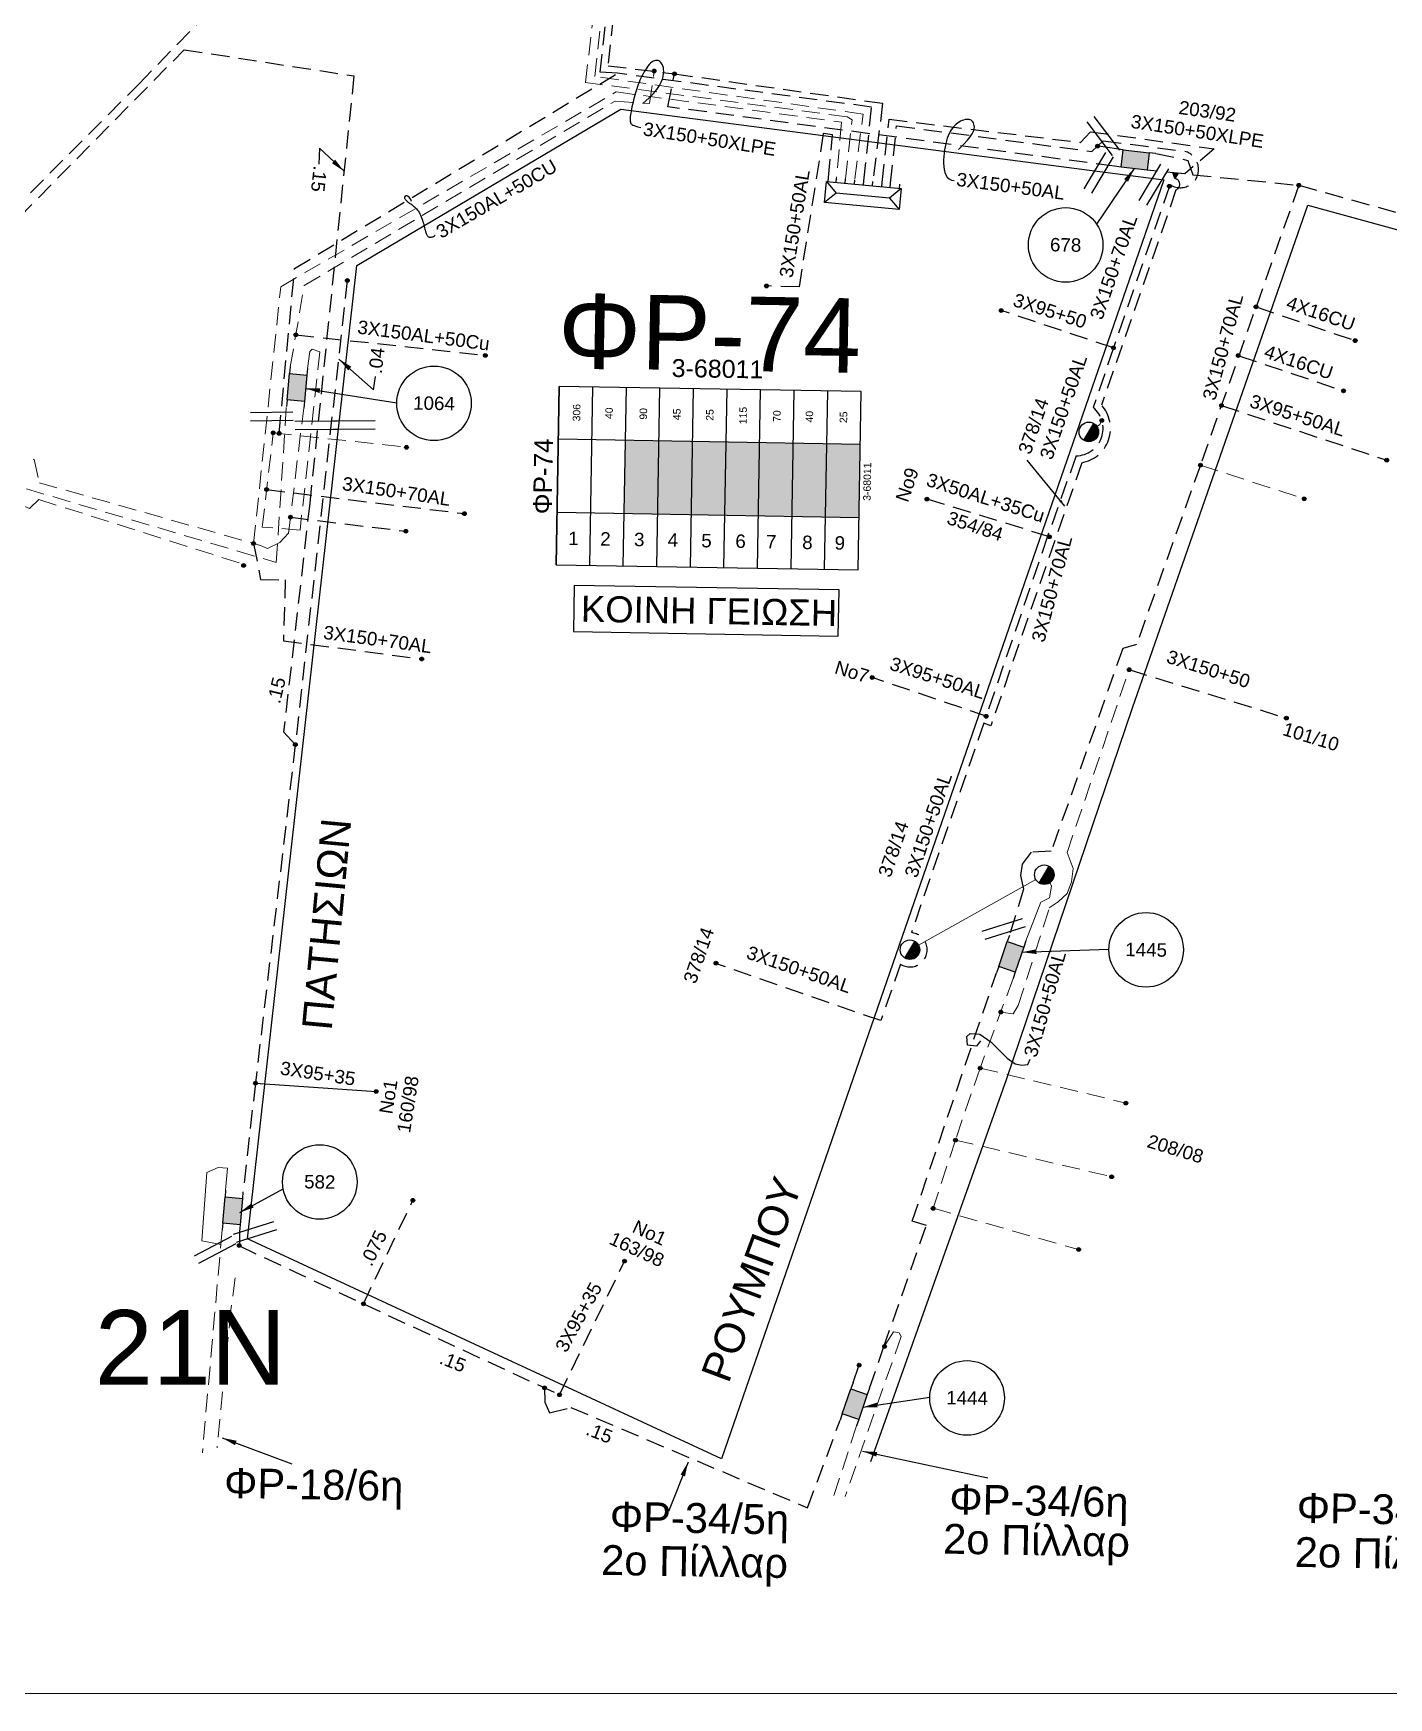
# Model space of a CAD drawing. Header units: millimetres. Extents: x 2875 to 4053, y 1200 to 1741.
# Drawn here: x 3071.6 to 3165.8, y 1200.5 to 1316.1 of the extents above; entities that cross this region are included whole.
import ezdxf
from ezdxf.enums import TextEntityAlignment as Align

# ---------------------------------------------------------------- set-up
doc = ezdxf.new("R2010")
doc.units = ezdxf.units.MM
doc.linetypes.add('DASHED', pattern=[19.05, 12.7, -6.35])
for name, color, linetype in [('Link Box 4 Διευθύνσεων', 7, 'Continuous'), ('Pillar OTE', 7, 'Continuous'), ('Ασφαλειοκιβώτια Χ.Τ 9 αναχωρήσεων', 7, 'Continuous'), ('Επιγραφές - Σχήματα', 7, 'Continuous'), ('Καλώδια ΧΤ   3x150+50AL', 7, 'DASHED'), ('Καλώδια ΧΤ   3x150+50AL XLPE', 7, 'DASHED'), ('Καλώδια ΧΤ   3x150+70AL', 7, 'DASHED'), ('Καλώδια ΧΤ   3x150AL+50CU', 7, 'DASHED'), ('Καλώδια ΧΤ   3x95+35 CU', 7, 'DASHED'), ('Καλώδια ΧΤ   3x95+50CU', 7, 'DASHED'), ('ΠΙΝΑΚΙΔΑ', 7, 'Continuous'), ('Στύλος ΦΜ', 7, 'Continuous'), ('Στύλος ΦΜ @ 1', 7, 'Continuous'), ('Συνδέσεις', 7, 'Continuous'), ('Τομή', 7, 'Continuous'), ('Υποσταθμός πόλεως', 7, 'Continuous'), ('Υπόβαθρο ΔΕΗ', 7, 'Continuous'), ('Υπόγεια Καλώδια Δικτύου ΧΤ   .04', 7, 'DASHED'), ('Υπόγεια Καλώδια Δικτύου ΧΤ   .10', 7, 'DASHED'), ('Υπόγεια Καλώδια Δικτύου ΧΤ   .15', 7, 'DASHED'), ('Υπόγεια καλώδια Δικτύου ΧΤ και Παρ. ΧΤ - 3X150+70 AL', 7, 'DASHED'), ('Υπόγεια καλώδια Παροχών ΧΤ   .075', 7, 'DASHED'), ('Υπόγεια καλώδια Παροχών ΧΤ   4x16CU', 7, 'DASHED')]:
    doc.layers.add(name, color=color, linetype=linetype)
doc.layers.add('Άγνωστα', color=7, linetype='Continuous', lineweight=5)
doc.styles.get("Standard").update_dxf_attribs({"font": 'ARIAL.TTF'})
doc.linetypes.add('SYN_LINE', pattern='A,0.5,-0.0001,["/\\/\\/\\/",Standard,S=0.1,R=0,X=0,Y=-0.05],-0.25', length=0.7501)
doc.dimstyles.new('ISO-25', dxfattribs={"dimtxt": 2.5, "dimasz": 1, "dimexe": 1.25, "dimexo": 0.625, "dimtad": 1, "dimtxsty": 'Standard', "dimcen": 2.5, "dimadec": 0, "dimazin": 0, "dimtfac": 1, "dimtmove": 0, "dimatfit": 3, "dimfxl": 1.25, "dimarcsym": 0})

# ---------------------------------------------------------------- blocks, each defined once
blk = doc.blocks.new('LINK BOX 4 ΑΝΑΧΩΡΗΣΕΩΝ')
at = {"layer": 'Link Box 4 Διευθύνσεων', "ltscale": 40}
blk.add_hatch(color=256, dxfattribs=at).paths.add_polyline_path([(-3.54, 0), (-3.54, -4.67), (3.54, -4.67), (3.54, 0)])
for p, q in [((-3.54, 0), (-5.33, 0)), ((5.33, 0), (3.54, 0)), ((-3.54, -4.67), (-5.33, -4.67)), ((5.33, -4.67), (3.54, -4.67))]:
    blk.add_line(p, q, dxfattribs=at)
blk.add_lwpolyline([(-3.54, -4.67), (-3.54, 0), (3.54, 0), (3.54, -4.67)], close=True, dxfattribs=at)
blk = doc.blocks.new('_ΣΥΝΔΕΣΗ')
at = {"layer": 'Συνδέσεις', "linetype": 'SYN_LINE', "ltscale": 40}
blk.add_hatch(color=256, dxfattribs=at).paths.add_polyline_path([(0.5, -0.01, 1), (-0.5, -0.01, 1)])
at = {"layer": 'Συνδέσεις'}
blk.add_circle((0, -0.01), 0.5, dxfattribs=at)
blk = doc.blocks.new('ΤΟΜΗ')
at = {"layer": 'Τομή', "ltscale": 40}
for p, q in [((-5.68, 0), (5.68, 0)), ((5.68, -2.33), (-5.68, -2.33))]:
    blk.add_line(p, q, dxfattribs=at)
blk = doc.blocks.new('ΥΠΑΡΧΩΝ ΤΣΙΜΕΝΤΕΝΙΟΣ ΣΤΥΛΟΣ')
at = {"layer": 'Στύλος ΦΜ'}
blk.add_hatch(color=256, dxfattribs=at).paths.add_polyline_path([(-1.29, -2.28, 0.574793), (2.62, 0, 0.268822), (1.3, 2.27)])
blk.add_line((-1.29, -2.28), (1.3, 2.27), dxfattribs=at)
blk.add_circle((0, 0), 2.62, dxfattribs=at)
at = {"layer": 'Στύλος ΦΜ', "flags": 4}
for tag, p in [('ΑΡΙΘΜΟΣ', (-4.68, 8.05)), ('ΤΥΠΟΣ', (-4.91, 3.03))]:
    blk.add_attdef(tag, p, '', height=4, dxfattribs=at)
blk = doc.blocks.new('ΑΣΦΑΛΕΙΟΚΙΒΩΤΙΟ ΥΠΟΣΤΑΘΜΟΥ 9 ΑΝΑΧΩΡΗΣΕΩΝ')
at = {"layer": 'Ασφαλειοκιβώτια Χ.Τ 9 αναχωρήσεων', "ltscale": 40}
for p, q in [((-23.8, 40.36), (24.02, 40.36)), ((-9.72, 40.36), (-9.72, -40.64)), ((9.94, 40.36), (9.94, -40.64)), ((-23.8, 31.36), (24.02, 31.36)), ((-23.8, 22.36), (24.02, 22.36)), ((-23.8, 13.36), (24.02, 13.36)), ((-23.8, 4.36), (24.02, 4.36)), ((-23.8, -4.64), (24.02, -4.64)), ((-23.8, -13.64), (24.02, -13.64)), ((-23.8, -22.64), (24.02, -22.64)), ((-23.8, -31.64), (24.02, -31.64))]:
    blk.add_line(p, q, dxfattribs=at)
at = {"layer": 'Ασφαλειοκιβώτια Χ.Τ 9 αναχωρήσεων'}
blk.add_lwpolyline([(-23.8, -40.64), (24.02, -40.64), (24.02, 40.36), (-23.8, 40.36)], close=True, dxfattribs=at)
for s, p in [('1', (-18.45, 37.24)), ('2', (-18.45, 28.67)), ('3', (-18.45, 19.6)), ('4', (-18.45, 10.58)), ('5', (-18.45, 1.57)), ('6', (-18.45, -7.57)), ('7', (-18.45, -15.81)), ('8', (-18.45, -25.5)), ('9', (-18.45, -34.19))]:
    blk.add_text(s, height=3.6, rotation=270, dxfattribs=at).set_placement(p)
at = {"layer": 'Ασφαλειοκιβώτια Χ.Τ 9 αναχωρήσεων', "ltscale": 40}
for tag, height, p in [('ΟΝΟΜΑ', 5, (-0.16, 44.31)), ('ΚΕΙΜΕΝΟ 1', 2, (17.06, 35.59)), ('ΚΕΙΜΕΝΟ 2', 2, (17.06, 26.88)), ('ΚΕΙΜΕΝΟ 3', 2, (17.06, 17.69)), ('ΚΕΙΜΕΝΟ 4', 2, (17.06, 8.71)), ('ΚΕΙΜΕΝΟ 5', 2, (17.06, -0.13)), ('ΚΕΙΜΕΝΟ 6', 2, (17.06, -9.05)), ('ΚΕΙΜΕΝΟ 7', 2, (17.06, -18.13)), ('ΚΕΙΜΕΝΟ 8', 2, (17.06, -26.85)), ('ΚΕΙΜΕΝΟ 9', 2, (17.06, -35.99)), ('ΣΧ', 2, (-0.1, -42.64))]:
    blk.add_attdef(tag, text='', height=height, dxfattribs=at).set_placement(p, align=Align.MIDDLE_CENTER)
blk = doc.blocks.new('ΥΠΟΣΤΑΘΜΟΣ ΠΟΛΕΩΣ 9 ΑΝΑΧΩΡΗΣΕΩΝ')
at = {"layer": 'Υποσταθμός πόλεως', "ltscale": 40}
for p, q in [((-9.63, -2.82), (-9.63, -4)), ((-7.12, -2.82), (-7.12, -4)), ((-4.84, -2.82), (-4.84, -4)), ((-2.36, -2.82), (-2.36, -4)), ((0.09, -2.82), (0.09, -4)), ((2.55, -2.82), (2.55, -4)), ((5.02, -2.82), (5.02, -4)), ((7.48, -2.82), (7.48, -4)), ((9.61, -2.82), (9.61, -4))]:
    blk.add_line(p, q, dxfattribs=at)
blk.add_lwpolyline([(-10.02, 2.82), (10.02, 2.82), (10.02, -2.82), (-10.02, -2.82)], close=True, dxfattribs=at)
for points in [[(-7.21, 0), (-10.02, 2.82)], [(-10.02, -2.82), (-7.21, 0)], [(-7.21, 0), (7.21, 0)], [(7.21, 0), (10.02, 2.82)], [(10.02, -2.82), (7.21, 0)]]:
    blk.add_lwpolyline(points, dxfattribs=at)
at = {"layer": 'Υποσταθμός πόλεως', "linetype": 'SYN_LINE', "ltscale": 40, "flags": 1}
for tag, p in [('ΜΕΤΑΣΧΗΜΑΤΙΣΜΟΣ', (10.79, 1.71)), ('ΙΣΧΥΣ', (10.77, -1.08)), ('ΑΡΙΘΜΟΣ', (10.89, -3.8))]:
    blk.add_attdef(tag, p, '', height=1.8, dxfattribs=at)

msp = doc.modelspace()

# ---------------------------------------------------------------- hatches: boundary and pattern name
at = {"layer": 'Pillar OTE', "ltscale": 40}
h = msp.add_hatch(color=256, dxfattribs=at)
h.dxf.hatch_style = 1
h.paths.add_polyline_path([(3150.803, 1306.392), (3150.938, 1305.98), (3151.17, 1306.352)])
at = {"layer": 'Ασφαλειοκιβώτια Χ.Τ 9 αναχωρήσεων'}
for color, points in [(133, [(3115.107, 1287.772), (3112.776, 1287.812), (3112.689, 1282.721), (3115.02, 1282.681)]), (1, [(3117.438, 1287.732), (3115.107, 1287.772), (3115.02, 1282.681), (3117.351, 1282.641)]), (5, [(3119.769, 1287.692), (3117.438, 1287.732), (3117.351, 1282.641), (3119.682, 1282.602)]), (30, [(3122.1, 1287.652), (3119.769, 1287.692), (3119.682, 1282.602), (3122.013, 1282.562)]), (27, [(3124.431, 1287.612), (3122.1, 1287.652), (3122.013, 1282.562), (3124.344, 1282.522)]), (6, [(3126.762, 1287.573), (3124.431, 1287.612), (3124.344, 1282.522), (3126.675, 1282.482)]), (173, [(3129.093, 1287.533), (3126.762, 1287.573), (3126.675, 1282.482), (3129.006, 1282.442)]), (2, [(3129.093, 1287.533), (3126.762, 1287.573), (3126.675, 1282.482), (3129.006, 1282.442)])]:
    msp.add_hatch(color=color, dxfattribs=at).paths.add_polyline_path(points)

# ---------------------------------------------------------------- linework, layer by layer
at = {"layer": 'Pillar OTE', "ltscale": 40}
msp.add_lwpolyline([(3151.17, 1306.352), (3150.938, 1305.98), (3150.803, 1306.392), (3151.17, 1306.352)], dxfattribs=at)
at = {"layer": 'Άγνωστα', "color": 27, "linetype": 'DASHED', "ltscale": 0.1}
msp.add_lwpolyline([(3128.711, 1305.954), (3129.288, 1310.459), (3110.652, 1313.065), (3111.621, 1321.862), (3117.096, 1321.166), (3118.585, 1321.014), (3120.367, 1322.24), (3121.442, 1324.777), (3122.527, 1325.854), (3127.58, 1326.18), (3127.836, 1327.222), (3156.025, 1326.362), (3160.177, 1325.389)], dxfattribs=at)
at = {"layer": 'Άγνωστα', "color": 6, "linetype": 'DASHED', "ltscale": 0.1}
for points in [[(3128.068, 1305.948), (3128.515, 1310.064), (3128.172, 1310.268), (3110.002, 1312.646), (3111.133, 1322.219), (3112.686, 1322.214), (3112.653, 1321.808)], [(3057.735, 1291.225), (3061.93, 1290.228), (3062.461, 1289.021), (3071.709, 1286.461), (3072.065, 1284.849), (3087.43, 1280.5), (3087.912, 1280.279), (3088.776, 1280.698), (3089.368, 1281.348), (3090.427, 1290.026)]]:
    msp.add_lwpolyline(points, dxfattribs=at)
at = {"layer": 'Άγνωστα', "color": 5, "linetype": 'DASHED', "ltscale": 0.1}
for points in [[(3089.491, 1292.89), (3090.468, 1298.554), (3112.051, 1311.347), (3114.454, 1311.184), (3114.78, 1313.501)], [(3138.845, 1248.087), (3139.713, 1247.953), (3140.056, 1248.535), (3142.218, 1255.328), (3142.828, 1255.739), (3143.457, 1256.322), (3143.759, 1257.131), (3143.875, 1258.057), (3143.45, 1259.177), (3147.763, 1271.866)], [(3139.698, 1250.409), (3137.416, 1244.194), (3135.696, 1239.196), (3134.145, 1234.452)], [(3137.416, 1244.194), (3147.533, 1241.766)], [(3135.696, 1239.196), (3146.548, 1236.646)], [(3134.145, 1234.452), (3144.258, 1231.589)], [(3130.709, 1224.788), (3131.386, 1225.865), (3131.787, 1225.808), (3131.921, 1225.542), (3128.039, 1214.434)]]:
    msp.add_lwpolyline(points, dxfattribs=at)
at = {"layer": 'Άγνωστα', "color": 1, "linetype": 'DASHED', "ltscale": 0.1}
msp.add_lwpolyline([(3086.946, 1280.637), (3088.836, 1298.461), (3112.137, 1311.993), (3127.795, 1309.891), (3127.433, 1306.008)], dxfattribs=at)
at = {"layer": 'Άγνωστα', "color": 30, "linetype": 'DASHED', "ltscale": 0.1}
for points in [[(3090.694, 1292.773), (3090.854, 1293.96), (3091.013, 1294.131), (3091.541, 1293.948), (3090.172, 1281.565), (3087.548, 1281.769), (3088.31, 1288.325)], [(3088.31, 1288.325), (3097.567, 1287.31)], [(3128.83, 1219.34), (3127.073, 1213.942)]]:
    msp.add_lwpolyline(points, dxfattribs=at)
at = {"layer": 'Άγνωστα', "color": 62, "linetype": 'DASHED', "ltscale": 0.1}
for points in [[(3048.616, 1291.305), (3069.724, 1285.735), (3070.473, 1285.099), (3070.787, 1283.312), (3071.387, 1283.065), (3072.029, 1283.684), (3086.215, 1279.2)], [(3152.718, 1286.072), (3159.926, 1283.737)]]:
    msp.add_lwpolyline(points, dxfattribs=at)
at = {"layer": 'Άγνωστα', "color": 173, "linetype": 'DASHED', "ltscale": 0.1}
msp.add_lwpolyline([(3052.528, 1284.927), (3053.538, 1288.442), (3062.206, 1286.377), (3062.75, 1286.848), (3067.508, 1285.5), (3088.525, 1279.306), (3089.224, 1290.143)], dxfattribs=at)
at = {"layer": 'Άγνωστα', "color": 133}
msp.add_lwpolyline([(3145.332, 1288.61), (3145.733, 1288.896), (3145.861, 1289.194)], dxfattribs=at)
at = {"layer": 'Άγνωστα', "color": 5, "linetype": 'SYN_LINE', "ltscale": 10}
msp.add_lwpolyline([(3141.284, 1257.282), (3133.129, 1252.741)], dxfattribs=at)
at = {"layer": 'Άγνωστα', "color": 5}
msp.add_lwpolyline([(3140.594, 1253.02), (3141.625, 1255.725), (3142.221, 1256.02), (3142.377, 1256.831), (3142.062, 1257.467)], dxfattribs=at)
at = {"layer": 'Άγνωστα', "color": 2}
msp.add_lwpolyline([(3085.004, 1235.702), (3085.133, 1237.249), (3084.494, 1237.281), (3083.691, 1236.941), (3083.345, 1232.2), (3084.67, 1231.93)], dxfattribs=at)
at = {"layer": 'Άγνωστα', "color": 2, "linetype": 'DASHED', "ltscale": 0.1}
for points in [[(3084.76, 1232.953), (3083.388, 1217.473)], [(3085.663, 1229.617), (3085.368, 1227.399), (3084.407, 1217.827)]]:
    msp.add_lwpolyline(points, dxfattribs=at)
at = {"layer": 'Επιγραφές - Σχήματα'}
for points in [[(3114.012, 1311.214), (3114.405, 1311.564), (3114.718, 1311.883), (3114.959, 1312.171), (3115.139, 1312.433), (3115.265, 1312.669), (3115.349, 1312.882), (3115.398, 1313.076), (3115.423, 1313.251), (3115.432, 1313.41), (3115.426, 1313.554), (3115.408, 1313.682), (3115.378, 1313.795), (3115.338, 1313.894), (3115.289, 1313.978), (3115.233, 1314.048), (3115.169, 1314.104), (3115.101, 1314.145), (3115.028, 1314.172), (3114.95, 1314.184), (3114.869, 1314.18), (3114.785, 1314.16), (3114.699, 1314.122), (3114.611, 1314.067), (3114.521, 1313.992), (3114.431, 1313.9), (3114.341, 1313.791), (3114.252, 1313.668), (3114.165, 1313.534), (3114.08, 1313.392), (3113.999, 1313.245), (3113.922, 1313.096), (3113.85, 1312.946), (3113.784, 1312.799), (3113.724, 1312.654), (3113.668, 1312.51), (3113.616, 1312.365), (3113.567, 1312.22), (3113.521, 1312.071), (3113.476, 1311.92), (3113.432, 1311.764), (3113.388, 1311.602), (3113.346, 1311.438), (3113.305, 1311.272), (3113.266, 1311.109), (3113.23, 1310.949), (3113.197, 1310.795), (3113.169, 1310.65), (3113.145, 1310.517), (3113.126, 1310.396), (3113.113, 1310.288), (3113.105, 1310.191), (3113.102, 1310.105), (3113.103, 1310.029), (3113.11, 1309.963), (3113.121, 1309.904), (3113.136, 1309.852), (3113.157, 1309.807), (3113.186, 1309.766), (3113.23, 1309.729), (3113.293, 1309.692), (3113.38, 1309.656), (3113.496, 1309.618), (3113.646, 1309.577), (3113.834, 1309.531)], [(3135.906, 1308.001), (3136.255, 1308.341), (3136.525, 1308.633), (3136.724, 1308.881), (3136.863, 1309.092), (3136.951, 1309.269), (3136.998, 1309.419), (3137.014, 1309.547), (3137.007, 1309.657), (3136.986, 1309.755), (3136.954, 1309.84), (3136.91, 1309.913), (3136.857, 1309.973), (3136.794, 1310.021), (3136.722, 1310.057), (3136.643, 1310.079), (3136.556, 1310.088), (3136.463, 1310.084), (3136.365, 1310.068), (3136.264, 1310.04), (3136.16, 1310.001), (3136.056, 1309.952), (3135.952, 1309.893), (3135.851, 1309.826), (3135.752, 1309.752), (3135.659, 1309.669), (3135.569, 1309.579), (3135.485, 1309.479), (3135.405, 1309.368), (3135.33, 1309.244), (3135.26, 1309.107), (3135.194, 1308.954), (3135.132, 1308.786), (3135.075, 1308.6), (3135.023, 1308.4), (3134.978, 1308.187), (3134.939, 1307.965), (3134.909, 1307.737), (3134.888, 1307.506), (3134.877, 1307.273), (3134.876, 1307.042), (3134.889, 1306.817), (3134.916, 1306.602), (3134.963, 1306.403), (3135.033, 1306.226), (3135.13, 1306.075), (3135.258, 1305.956), (3135.42, 1305.876), (3135.62, 1305.839)], [(3097.919, 1304.382), (3097.857, 1304.513), (3097.798, 1304.612), (3097.743, 1304.684), (3097.692, 1304.733), (3097.645, 1304.763), (3097.602, 1304.776), (3097.563, 1304.778), (3097.529, 1304.772), (3097.499, 1304.762), (3097.474, 1304.747), (3097.454, 1304.729), (3097.44, 1304.707), (3097.432, 1304.682), (3097.43, 1304.654), (3097.435, 1304.624), (3097.448, 1304.591), (3097.467, 1304.555), (3097.492, 1304.519), (3097.522, 1304.482), (3097.556, 1304.445), (3097.591, 1304.41), (3097.627, 1304.376), (3097.662, 1304.346), (3097.696, 1304.32), (3097.726, 1304.299), (3097.754, 1304.281), (3097.782, 1304.265), (3097.81, 1304.248), (3097.84, 1304.231), (3097.874, 1304.21), (3097.912, 1304.185), (3097.956, 1304.154), (3098.007, 1304.116), (3098.064, 1304.07), (3098.125, 1304.016), (3098.189, 1303.954), (3098.254, 1303.885), (3098.319, 1303.809), (3098.382, 1303.725), (3098.441, 1303.633), (3098.496, 1303.534), (3098.547, 1303.43), (3098.593, 1303.32), (3098.634, 1303.209), (3098.673, 1303.095), (3098.708, 1302.982), (3098.739, 1302.871), (3098.768, 1302.763), (3098.795, 1302.66), (3098.82, 1302.563), (3098.843, 1302.471), (3098.865, 1302.385), (3098.886, 1302.306), (3098.907, 1302.234), (3098.929, 1302.169), (3098.951, 1302.112), (3098.974, 1302.064), (3098.998, 1302.023), (3099.024, 1301.989), (3099.051, 1301.962), (3099.081, 1301.94), (3099.112, 1301.924), (3099.145, 1301.913), (3099.181, 1301.905), (3099.219, 1301.902), (3099.259, 1301.903), (3099.303, 1301.908), (3099.349, 1301.92), (3099.398, 1301.937), (3099.45, 1301.962), (3099.506, 1301.994), (3099.565, 1302.035)], [(3137.439, 1246.087), (3137.153, 1245.72), (3136.531, 1245.781), (3136.499, 1246.39), (3136.717, 1246.593), (3137.404, 1246.553), (3138.168, 1246.01), (3139.292, 1244.871), (3139.851, 1244.485), (3140.309, 1244.386), (3140.718, 1244.44), (3140.898, 1244.814)]]:
    msp.add_lwpolyline(points, dxfattribs=at)
at = {"layer": 'Επιγραφές - Σχήματα', "color": 190}
msp.add_lwpolyline([(3109.165, 1274.515), (3127.561, 1274.2), (3127.616, 1277.399), (3109.22, 1277.713)], close=True, dxfattribs=at)
at = {"layer": 'Επιγραφές - Σχήματα'}
for centre in [(3143.354, 1301.365), (3099.478, 1290.363), (3148.945, 1252.407), (3091.543, 1236.283), (3136.506, 1221.282)]:
    msp.add_circle(centre, 2.59, dxfattribs=at)
at = {"layer": 'Καλώδια ΧΤ   3x150+50AL', "color": 30, "ltscale": 0.1}
msp.add_lwpolyline([(3129.34, 1305.828), (3129.877, 1310.943), (3112.225, 1313.287), (3111.029, 1313.357), (3111.867, 1321.349), (3118.559, 1320.517), (3119.669, 1320.866), (3121.105, 1322.445), (3121.487, 1323.253), (3122.215, 1325.012), (3123.359, 1325.584), (3128.325, 1325.553), (3128.631, 1326.554), (3152.587, 1326.03), (3160.458, 1324.708), (3160.458, 1324.708), (3160.458, 1324.708)], dxfattribs=at)
at = {"layer": 'Καλώδια ΧΤ   3x150+50AL', "color": 5, "ltscale": 0.1}
for points in [[(3178.824, 1324.888), (3177.612, 1322.151), (3165.527, 1324.217), (3165.013, 1323.132), (3152.919, 1325.235), (3139.13, 1325.655), (3129.422, 1325.963), (3128.569, 1325.08), (3123.482, 1325.147), (3122.318, 1324.042), (3121.339, 1321.791), (3120.233, 1320.46), (3119.202, 1319.965), (3112.316, 1320.94), (3111.568, 1313.814), (3116.186, 1313.252), (3130.636, 1311.202), (3129.97, 1305.769)], [(3146.743, 1306.83), (3115.729, 1310.958), (3116.186, 1313.252)], [(3129.727, 1221.951), (3130.709, 1224.788), (3133.683, 1233.266), (3132.694, 1233.571), (3138.554, 1250.802)], [(3128.583, 1222.344), (3128.981, 1223.504)]]:
    msp.add_lwpolyline(points, dxfattribs=at)
at = {"layer": 'Καλώδια ΧΤ   3x150+50AL', "color": 173, "ltscale": 0.1}
msp.add_lwpolyline([(3130.611, 1305.709), (3131.087, 1310.094), (3144.385, 1308.488), (3145.075, 1309.232), (3153.662, 1308.042), (3151.624, 1306.305), (3149.486, 1306.517)], dxfattribs=at)
at = {"layer": 'Καλώδια ΧΤ   3x150+50AL', "color": 2, "ltscale": 0.1}
msp.add_lwpolyline([(3126.884, 1306.06), (3127.162, 1309.024), (3126.52, 1309.097), (3124.835, 1298.449), (3122.575, 1298.517)], dxfattribs=at)
at = {"layer": 'Καλώδια ΧΤ   3x150+50AL', "color": 133, "ltscale": 0.1}
msp.add_lwpolyline([(3131.198, 1305.653), (3131.61, 1309.64), (3145.171, 1307.862), (3145.956, 1308.606), (3151.639, 1307.861, -1.1363608), (3150.67, 1305.507)], format="xyb", dxfattribs=at)
msp.add_lwpolyline([(3146.88, 1308.031), (3145.563, 1308.234)], dxfattribs=at)
at = {"layer": 'Καλώδια ΧΤ   3x150+50AL', "color": 30, "linetype": 'DASHED', "ltscale": 0.1}
msp.add_lwpolyline([(3089.503, 1282.453), (3097.526, 1281.483)], dxfattribs=at)
at = {"layer": 'Καλώδια ΧΤ   3x150+50AL', "color": 5, "linetype": 'DASHED', "ltscale": 0.1}
msp.add_lwpolyline([(3147.763, 1271.866), (3158.687, 1268.507)], dxfattribs=at)
at = {"layer": 'Καλώδια ΧΤ   3x150+50AL XLPE', "color": 173, "linetype": 'DASHED', "ltscale": 0.1}
msp.add_lwpolyline([(3150.938, 1305.98, -0.758878), (3151.019, 1305.19), (3145.848, 1290.233, -0.5902869), (3144.467, 1286.237), (3138.152, 1267.972), (3137.663, 1268.141), (3132.637, 1253.603, -1.2867379), (3131.879, 1251.413), (3130.522, 1247.486), (3119.174, 1251.409)], format="xyb", dxfattribs=at)
at = {"layer": 'Καλώδια ΧΤ   3x150+70AL', "color": 30, "linetype": 'DASHED', "ltscale": 0.1}
msp.add_lwpolyline([(3087.851, 1284.377), (3101.586, 1282.704)], dxfattribs=at)
at = {"layer": 'Καλώδια ΧΤ   3x150+70AL', "color": 1, "ltscale": 0.1}
msp.add_lwpolyline([(3086.946, 1280.637), (3087.435, 1278.133), (3089.15, 1278.104), (3089.013, 1273.869), (3098.672, 1272.604)], dxfattribs=at)
at = {"layer": 'Καλώδια ΧΤ   3x150AL+50CU', "color": 30, "ltscale": 0.1}
msp.add_lwpolyline([(3088.72, 1288.28), (3089.798, 1299.731), (3112.225, 1313.287)], dxfattribs=at)
at = {"layer": 'Καλώδια ΧΤ   3x150AL+50CU', "color": 5, "linetype": 'DASHED', "ltscale": 0.1}
msp.add_lwpolyline([(3089.877, 1295.128), (3103.041, 1293.696)], dxfattribs=at)
at = {"layer": 'Καλώδια ΧΤ   3x150AL+50CU', "color": 133, "linetype": 'DASHED', "ltscale": 0.1}
msp.add_lwpolyline([(3142.223, 1281.099), (3133.72, 1283.716)], dxfattribs=at)
at = {"layer": 'Καλώδια ΧΤ   3x95+35 CU', "color": 85}
msp.add_lwpolyline([(3087.072, 1243.151), (3095.465, 1242.566)], dxfattribs=at)
at = {"layer": 'Καλώδια ΧΤ   3x95+35 CU', "color": 30, "ltscale": 0.1}
msp.add_lwpolyline([(3108.194, 1221.503), (3112.717, 1230.792)], dxfattribs=at)
at = {"layer": 'Καλώδια ΧΤ   3x95+50CU', "color": 133, "linetype": 'DASHED', "ltscale": 0.1}
for points in [[(3146.679, 1294.22), (3138.87, 1296.808)], [(3137.948, 1268.594), (3129.919, 1271.326)]]:
    msp.add_lwpolyline(points, dxfattribs=at)
at = {"layer": 'Καλώδια ΧΤ   3x95+50CU', "color": 62, "linetype": 'DASHED', "ltscale": 0.1}
msp.add_lwpolyline([(3154.173, 1290.215), (3165.655, 1286.42)], dxfattribs=at)
at = {"layer": 'ΠΙΝΑΚΙΔΑ'}
msp.add_lwpolyline([(2883.045, 1200.853), (3942.226, 1200.46), (3942.226, 1741.119), (2883.045, 1741.119)], close=True, dxfattribs=at)
at = {"layer": 'Υπόβαθρο ΔΕΗ', "ltscale": 0.1}
msp.add_lwpolyline([(3144.074, 1288.271), (3119.455, 1217.061), (3086.518, 1232.325), (3094.111, 1299.941), (3112.446, 1310.785), (3150.163, 1305.884)], close=True, dxfattribs=at)
at = {"layer": 'Υπόβαθρο ΔΕΗ'}
for points in [[(3129.828, 1216.861), (3139.252, 1243.407), (3147.996, 1269.213), (3160.166, 1304.121)], [(3160.166, 1304.121), (3174.691, 1300.142), (3187.866, 1295.631), (3200.493, 1289.722), (3209.303, 1284.66), (3194.665, 1252.194), (3178.435, 1216.894)]]:
    msp.add_lwpolyline(points, dxfattribs=at)
at = {"layer": 'Υπόγεια Καλώδια Δικτύου ΧΤ   .04', "color": 85, "ltscale": 0.1}
msp.add_lwpolyline([(3093.45, 1298.904), (3089.845, 1266.661), (3087.072, 1243.151), (3086.209, 1235.595)], dxfattribs=at)
at = {"layer": 'Υπόγεια Καλώδια Δικτύου ΧΤ   .10', "color": 6, "linetype": 'DASHED', "ltscale": 0.1}
msp.add_lwpolyline([(3059.36, 1292.845), (3078.97, 1312.541), (3089.442, 1323.32), (3090.407, 1324.224), (3099.824, 1323.345), (3100.586, 1324.342), (3112.635, 1322.433), (3117.497, 1321.871), (3118.966, 1322.139), (3120.608, 1324.642), (3121.008, 1326.205), (3122.623, 1327.241), (3125.261, 1327.409), (3125.655, 1327.056), (3124.69, 1326.7), (3122.046, 1326.187), (3121.213, 1325.151), (3120.534, 1323.228), (3119.55, 1321.925), (3118.313, 1321.339), (3112.653, 1321.808)], dxfattribs=at)
at = {"layer": 'Υπόγεια Καλώδια Δικτύου ΧΤ   .15', "color": 85, "ltscale": 0.1}
msp.add_lwpolyline([(3051.937, 1285.077), (3053.025, 1289.083), (3055.955, 1288.347), (3082.125, 1314.928), (3093.913, 1313.109), (3090.846, 1283.407), (3089.032, 1267.54), (3089.845, 1266.661)], dxfattribs=at)
at = {"layer": 'Υπόγεια Καλώδια Δικτύου ΧΤ   .15', "color": 30, "ltscale": 0.1}
for points in [[(3085.965, 1232.846), (3085.957, 1231.835), (3094.576, 1227.819), (3108.194, 1221.503)], [(3107.156, 1221.984), (3107.177, 1220.985), (3107.497, 1220.255), (3108.984, 1220.622), (3125.426, 1213.652), (3127.687, 1219.733)]]:
    msp.add_lwpolyline(points, dxfattribs=at)
at = {"layer": 'Υπόγεια καλώδια Δικτύου ΧΤ και Παρ. ΧΤ - 3X150+70 AL', "color": 62, "ltscale": 0.1}
for points in [[(3149.623, 1307.718), (3151.852, 1307.24), (3152.198, 1306.242), (3159.547, 1305.512), (3152.718, 1286.072), (3148.277, 1273.622), (3147.318, 1273.336), (3142.354, 1259.256), (3140.954, 1259.183), (3140.328, 1258.363), (3140.227, 1257.579), (3140.429, 1256.614), (3140.429, 1256.614), (3139.45, 1253.413)], [(3159.547, 1305.512), (3166.433, 1303.6), (3179.795, 1299.429), (3190.829, 1295.217), (3198.611, 1291.543), (3205.663, 1287.414)]]:
    msp.add_lwpolyline(points, dxfattribs=at)
at = {"layer": 'Υπόγεια καλώδια Δικτύου ΧΤ και Παρ. ΧΤ - 3X150+70 AL', "color": 133, "ltscale": 0.1}
msp.add_lwpolyline([(3150.56, 1305.448), (3146.679, 1294.22), (3145.271, 1290.071, -0.6948907), (3144.086, 1286.72), (3142.1, 1281.137), (3137.832, 1268.63)], format="xyb", dxfattribs=at)
at = {"layer": 'Υπόγεια καλώδια Παροχών ΧΤ   .075', "color": 30, "ltscale": 0.1}
msp.add_lwpolyline([(3094.576, 1227.819), (3098.01, 1235.01)], dxfattribs=at)
at = {"layer": 'Υπόγεια καλώδια Παροχών ΧΤ   4x16CU', "color": 62, "ltscale": 0.1}
for points in [[(3156.58, 1297.065), (3163.717, 1294.637)], [(3155.387, 1293.671), (3162.657, 1291.233)]]:
    msp.add_lwpolyline(points, dxfattribs=at)

# ---------------------------------------------------------------- block references
at = {"layer": 'Link Box 4 Διευθύνσεων'}
for p, xscale, yscale, zscale, rotation in [((3148.252, 1307.875), 0.2590415103700102, 0.2590415103700102, 0.2590415103700102, 353.4883833475362), ((3089.357, 1291.516), 0.2590415103700214, 0.2590415103700214, 0.2590415103700214, 84.45456989240954), ((3139.002, 1252.107), 0.2590415103699953, 0.2590415103699953, 0.2590415103699953, 71.05557279270602), ((3084.882, 1234.327), 0.2590415103700056, 0.2590415103700056, 0.2590415103700056, 84.93061051325552), ((3128.135, 1221.038), 0.2590415103699953, 0.2590415103699953, 0.2590415103699953, 71.05557279270602)]:
    msp.add_blockref('LINK BOX 4 ΑΝΑΧΩΡΗΣΕΩΝ', p, dxfattribs=dict(at, xscale=xscale, yscale=yscale, zscale=zscale, rotation=rotation))
at = {"layer": 'Ασφαλειοκιβώτια Χ.Τ 9 αναχωρήσεων', "xscale": 0.2590415103700448, "yscale": 0.2590415103700448, "zscale": 0.2590415103700448, "rotation": 89.01993688759022}
msp.add_blockref('ΑΣΦΑΛΕΙΟΚΙΒΩΤΙΟ ΥΠΟΣΤΑΘΜΟΥ 9 ΑΝΑΧΩΡΗΣΕΩΝ', (3118.524, 1285.139), dxfattribs=at).add_auto_attribs({'ΟΝΟΜΑ': 'ΦΡ-74', 'ΣΧ': '3-68011', 'ΚΕΙΜΕΝΟ 2': '40', 'ΚΕΙΜΕΝΟ 1': '306', 'ΚΕΙΜΕΝΟ 3': '90', 'ΚΕΙΜΕΝΟ 4': '45', 'ΚΕΙΜΕΝΟ 5': '25', 'ΚΕΙΜΕΝΟ 6': '115', 'ΚΕΙΜΕΝΟ 7': '70', 'ΚΕΙΜΕΝΟ 8': '40', 'ΚΕΙΜΕΝΟ 9': '25'})
at = {"layer": 'Στύλος ΦΜ @ 1', "ltscale": 40, "xscale": 0.2590415103700448, "yscale": 0.2590415103700448, "zscale": 0.2590415103700448, "rotation": 359.0199368875902}
for p in [(3144.966, 1288.38), (3141.868, 1257.625), (3132.537, 1252.412)]:
    msp.add_blockref('ΥΠΑΡΧΩΝ ΤΣΙΜΕΝΤΕΝΙΟΣ ΣΤΥΛΟΣ', p, dxfattribs=at)
at = {"layer": 'Συνδέσεις', "xscale": 0.2590415103700448, "yscale": 0.2590415103700448, "zscale": 0.2590415103700448, "rotation": 359.0199368875902}
for p in [(3114.772, 1313.45), (3116.186, 1313.252), (3145.563, 1308.234), (3150.559, 1305.445), (3159.547, 1305.512), (3093.458, 1298.904), (3122.576, 1298.52), (3156.58, 1297.065), (3138.87, 1296.808), (3089.877, 1295.128), (3163.466, 1294.723), (3103.041, 1293.696), (3146.679, 1294.22), (3155.338, 1293.688), (3162.657, 1291.233), (3154.173, 1290.215), (3145.862, 1289.178), (3088.31, 1288.325), (3088.72, 1288.28), (3097.567, 1287.31), (3152.718, 1286.072), (3165.655, 1286.42), (3087.851, 1284.377), (3133.72, 1283.716), (3159.926, 1283.737), (3089.503, 1282.453), (3101.586, 1282.704), (3097.526, 1281.483), (3142.223, 1281.099), (3086.946, 1280.637), (3086.253, 1279.11), (3098.62, 1272.609), (3147.763, 1271.866), (3129.919, 1271.326), (3137.832, 1268.63), (3158.687, 1268.507), (3089.845, 1266.661), (3119.065, 1251.481), (3138.845, 1248.087), (3137.416, 1244.194), (3087.072, 1243.151), (3095.465, 1242.566), (3147.533, 1241.766), (3135.696, 1239.196), (3146.548, 1236.646), (3098.01, 1235.01), (3134.145, 1234.452), (3085.942, 1231.87), (3144.258, 1231.589), (3112.717, 1230.792), (3094.576, 1227.819), (3130.775, 1224.858), (3129.007, 1223.561), (3107.156, 1221.984), (3108.194, 1221.503)]:
    msp.add_blockref('_ΣΥΝΔΕΣΗ', p, dxfattribs=at)
at = {"layer": 'Τομή'}
for p, xscale, yscale, zscale, rotation in [((3146.21, 1309.113), 0.2590415103700104, 0.2590415103700104, 0.2590415103700104, 307.1879878027985), ((3145.906, 1306.225), 0.2590415103700106, 0.2590415103700106, 0.2590415103700106, 239.0915978352012), ((3149.737, 1305.401), 0.2590415103700106, 0.2590415103700106, 0.2590415103700106, 239.0915978352012), ((3088.203, 1289.755), 0.2590415103700111, 0.2590415103700111, 0.2590415103700111, 0.8442124555064762), ((3091.29, 1289.132), 0.2590415103700208, 0.2590415103700208, 0.2590415103700208, 0.6028526156325767), ((3093.924, 1289.155), 0.2590415103700208, 0.2590415103700208, 0.2590415103700208, 0.6028526156325767), ((3138.953, 1254.138), 0.2590415103700692, 0.2590415103700692, 0.2590415103700692, 17.49778978605835), ((3086.954, 1233.095), 0.2590415103700692, 0.2590415103700692, 0.2590415103700692, 17.49778978605835), ((3084.138, 1231.837), 0.2590415103700469, 0.2590415103700469, 0.2590415103700469, 27.46615496895308)]:
    msp.add_blockref('ΤΟΜΗ', p, dxfattribs=dict(at, xscale=xscale, yscale=yscale, zscale=zscale, rotation=rotation))
at = {"layer": 'Υποσταθμός πόλεως', "xscale": 0.2590415103702037, "yscale": 0.2590415103702037, "zscale": 0.2590415103702037, "rotation": 174.6222413253068}
msp.add_blockref('ΥΠΟΣΤΑΘΜΟΣ ΠΟΛΕΩΣ 9 ΑΝΑΧΩΡΗΣΕΩΝ', (3129.265, 1304.794), dxfattribs=at)

# ---------------------------------------------------------------- texts
at = {"layer": 'Επιγραφές - Σχήματα', "color": 7, "char_height": 0.9325}
for s, insert, width, attachment_point, rotation in [('203/92', (3151.296, 1311.397), 87.23055, 1, 351.91624), ('678', (3143.354, 1301.365), 0.64898, 5, 359.01994), ('1064', (3099.478, 1290.363), 0.64898, 5, 359.01994), ('No9', (3131.512, 1283.729), 87.23055, 1, 71.18008), ('354/84', (3135.319, 1282.901), 87.23055, 1, 341.89674), ('No7', (3127.505, 1272.516), 87.23055, 1, 343.07057), ('101/10', (3158.629, 1268.234), 87.23055, 1, 343.07057), ('1445', (3148.945, 1252.407), 0.64898, 5, 359.01994), ('No1', (3095.661, 1241.097), 87.23055, 1, 81.08283), ('160/98', (3096.889, 1239.781), 87.23055, 1, 81.08283), ('208/08', (3149.21, 1239.61), 87.23055, 1, 343.07057), ('582', (3091.543, 1236.283), 0.64898, 5, 359.01994), ('No1', (3113.565, 1233.68), 87.23055, 1, 335.12308), ('163/98', (3111.962, 1232.861), 87.23055, 1, 335.12308), ('1444', (3136.506, 1221.282), 0.64898, 5, 359.01994)]:
    msp.add_mtext(s, dxfattribs=dict(at, insert=insert, width=width, attachment_point=attachment_point, rotation=rotation))
at = {"layer": 'Επιγραφές - Σχήματα'}
for s, insert, char_height, width, attachment_point, rotation in [('ΦΡ-74', (3118.619, 1295.217), 5.1808, 7.76551, 5, 359.01994), ('3-68011', (3115.997, 1293.443), 1.2434, 13.0876, 1, 359.01994), ('ΠΑΤΗΣΙΩΝ', (3090.299, 1246.956), 2.0723, 23.11473, 1, 84.66707), ('ΡΟΥΜΠΟΥ', (3117.988, 1222.946), 2.0723, 23.11473, 1, 69.62231), ('ΦΡ-18/6η', (3084.918, 1216.415), 2.0723, 8.8687, 1, 359.01994), ('ΦΡ-34/6η', (3135.297, 1215.287), 2.0723, 8.8687, 1, 359.01994), ('ΦΡ-34/5η', (3111.714, 1214.079), 2.0723, 8.8687, 1, 359.01994), ('ΦΡ-34/4η', (3159.43, 1214.693), 2.0723, 8.8687, 1, 359.01994), ('2ο Πίλλαρ', (3134.868, 1212.543), 2.0723, 14.38929, 1, 359.01994), ('2ο Πίλλαρ', (3159.288, 1211.621), 2.0723, 14.38929, 1, 359.01994), ('2ο Πίλλαρ', (3111.112, 1211.068), 2.0723, 14.38929, 1, 359.01994)]:
    msp.add_mtext(s, dxfattribs=dict(at, insert=insert, char_height=char_height, width=width, attachment_point=attachment_point, rotation=rotation))
at = {"layer": 'Επιγραφές - Σχήματα', "color": 190, "insert": (3109.702, 1277.007), "char_height": 1.81329, "width": 18.20082, "attachment_point": 1, "rotation": 359.01994}
msp.add_mtext('KOINH ΓΕΙΩΣΗ', dxfattribs=at)
at = {"layer": 'Καλώδια ΧΤ   3x150+50AL', "color": 7, "char_height": 0.9325, "width": 87.23055, "attachment_point": 1}
for s, insert, rotation in [('3X150+50AL', (3123.457, 1299.184), 80.79607), ('3X150+50AL', (3135.845, 1306.404), 352.53027), ('3X150+50AL', (3141.526, 1286.683), 71.01994), ('378/14', (3140.028, 1287.058), 71.01994), ('3X150+50', (3150.57, 1273.263), 342.35358), ('3X150+50AL', (3132.134, 1257.642), 71.01994), ('378/14', (3130.301, 1257.674), 71.01994), ('378/14', (3116.774, 1250.292), 71.01994), ('3X150+50AL', (3121.411, 1252.716), 341.01994), ('3X150+50AL', (3140.428, 1245.131), 74.10598)]:
    msp.add_mtext(s, dxfattribs=dict(at, insert=insert, rotation=rotation))
at = {"layer": 'Καλώδια ΧΤ   3x150+50AL XLPE', "color": 7, "char_height": 0.93255, "width": 87.23055, "attachment_point": 1}
for insert, rotation in [((3114.094, 1309.909), 351.07008), ((3147.976, 1310.429), 351.26992)]:
    msp.add_mtext('3X150+50XLPE', dxfattribs=dict(at, insert=insert, rotation=rotation))
at = {"layer": 'Καλώδια ΧΤ   3x150+70AL', "color": 7, "char_height": 0.9325, "width": 87.23055, "attachment_point": 1}
for insert, rotation in [((3093.194, 1285.276), 351.46081), ((3091.872, 1274.937), 352.30528)]:
    msp.add_mtext('3X150+70AL', dxfattribs=dict(at, insert=insert, rotation=rotation))
at = {"layer": 'Καλώδια ΧΤ   3x150AL+50CU', "color": 7, "char_height": 0.93255, "width": 87.23055, "attachment_point": 1}
for s, insert, rotation in [('3X150AL+50CU', (3099.507, 1302.582), 30.37916), ('3X150AL+50Cu', (3094.24, 1296.146), 352.53027), ('3X50AL+35Cu', (3133.886, 1285.549), 342.27274)]:
    msp.add_mtext(s, dxfattribs=dict(at, insert=insert, rotation=rotation))
at = {"layer": 'Καλώδια ΧΤ   3x95+35 CU', "color": 7, "char_height": 0.9325, "width": 87.23055, "attachment_point": 1}
for insert, rotation in [((3088.884, 1244.673), 351.46081), ((3107.849, 1224.816), 61.28328)]:
    msp.add_mtext('3X95+35', dxfattribs=dict(at, insert=insert, rotation=rotation))
at = {"layer": 'Καλώδια ΧΤ   3x95+50CU', "color": 7, "char_height": 0.9325, "width": 87.23055, "attachment_point": 1, "rotation": 342.27274}
for s, insert in [('3X95+50', (3139.909, 1298.033)), ('3X95+50AL', (3156.348, 1291.015)), ('3X95+50AL', (3131.343, 1272.775))]:
    msp.add_mtext(s, dxfattribs=dict(at, insert=insert))
at = {"layer": 'ΠΙΝΑΚΙΔΑ', "insert": (3075.923, 1227.385), "char_height": 5.1808, "width": 22.35105, "attachment_point": 1, "rotation": 0}
msp.add_mtext('21N', dxfattribs=at)
at = {"layer": 'Υπόγεια Καλώδια Δικτύου ΧΤ   .04', "color": 7, "insert": (3094.916, 1292.493), "char_height": 0.9325, "width": 87.23055, "attachment_point": 1, "rotation": 83.30402}
msp.add_mtext('.04', dxfattribs=at)
at = {"layer": 'Υπόγεια Καλώδια Δικτύου ΧΤ   .15', "color": 7, "char_height": 0.9325, "width": 87.23055, "attachment_point": 1}
for insert, rotation in [((3092.049, 1306.801), 264.00524), ((3087.868, 1269.663), 76.72947), ((3100.123, 1224.569), 338.20457), ((3110.303, 1219.625), 338.20457)]:
    msp.add_mtext('.15', dxfattribs=dict(at, insert=insert, rotation=rotation))
at = {"layer": 'Υπόγεια καλώδια Δικτύου ΧΤ και Παρ. ΧΤ - 3X150+70 AL', "color": 7, "char_height": 0.9325, "width": 87.23055, "attachment_point": 1}
for insert, rotation in [((3145.009, 1296.403), 71.01994), ((3152.844, 1290.748), 74.98171), ((3140.961, 1273.944), 74.98171)]:
    msp.add_mtext('3X150+70AL', dxfattribs=dict(at, insert=insert, rotation=rotation))
at = {"layer": 'Υπόγεια καλώδια Παροχών ΧΤ   .075', "color": 7, "insert": (3094.3, 1230.76), "char_height": 0.9325, "width": 87.23055, "attachment_point": 1, "rotation": 63.92342}
msp.add_mtext('.075', dxfattribs=at)
at = {"layer": 'Υπόγεια καλώδια Παροχών ΧΤ   4x16CU', "color": 7, "char_height": 0.9325, "width": 87.23055, "attachment_point": 1, "rotation": 341.34479}
for insert in [(3158.899, 1297.838), (3157.363, 1294.456)]:
    msp.add_mtext('4X16CU', dxfattribs=dict(at, insert=insert))

# ---------------------------------------------------------------- leaders
at = {"layer": 'Επιγραφές - Σχήματα'}
for points in [[(3093.229, 1306.482), (3091.517, 1308.086), (3091.466, 1306.978)], [(3148.115, 1306.673), (3145.498, 1302.819)], [(3092.878, 1293.443), (3095.278, 1291.309), (3095.404, 1292.223)], [(3090.561, 1291.399), (3096.888, 1290.408)], [(3140.327, 1252.243), (3146.355, 1252.451)], [(3085.992, 1234.171), (3088.998, 1235.803)], [(3129.278, 1220.646), (3133.916, 1221.326)]]:
    msp.add_leader(points, dimstyle='ISO-25', override={"dimasz": 1, "dimgap": 0.625, "dimtad": 0}, dxfattribs=at)
at = {"layer": 'Επιγραφές - Σχήματα', "ltscale": 40}
for points, override in [([(3143.3, 1283.212), (3140.671, 1286.417)], {"dimasz": 0.5, "dimtad": 0}), ([(3084.771, 1218.503), (3089.613, 1216.709)], {"dimasz": 1, "dimtad": 0}), ([(3129.254, 1217.577), (3137.947, 1215.743)], {"dimasz": 1, "dimtad": 0}), ([(3117.126, 1216.823), (3115.773, 1213.393)], {"dimasz": 1, "dimtad": 0})]:
    msp.add_leader(points, dimstyle='ISO-25', override=override, dxfattribs=at)

doc.saveas('drawing.dxf')
